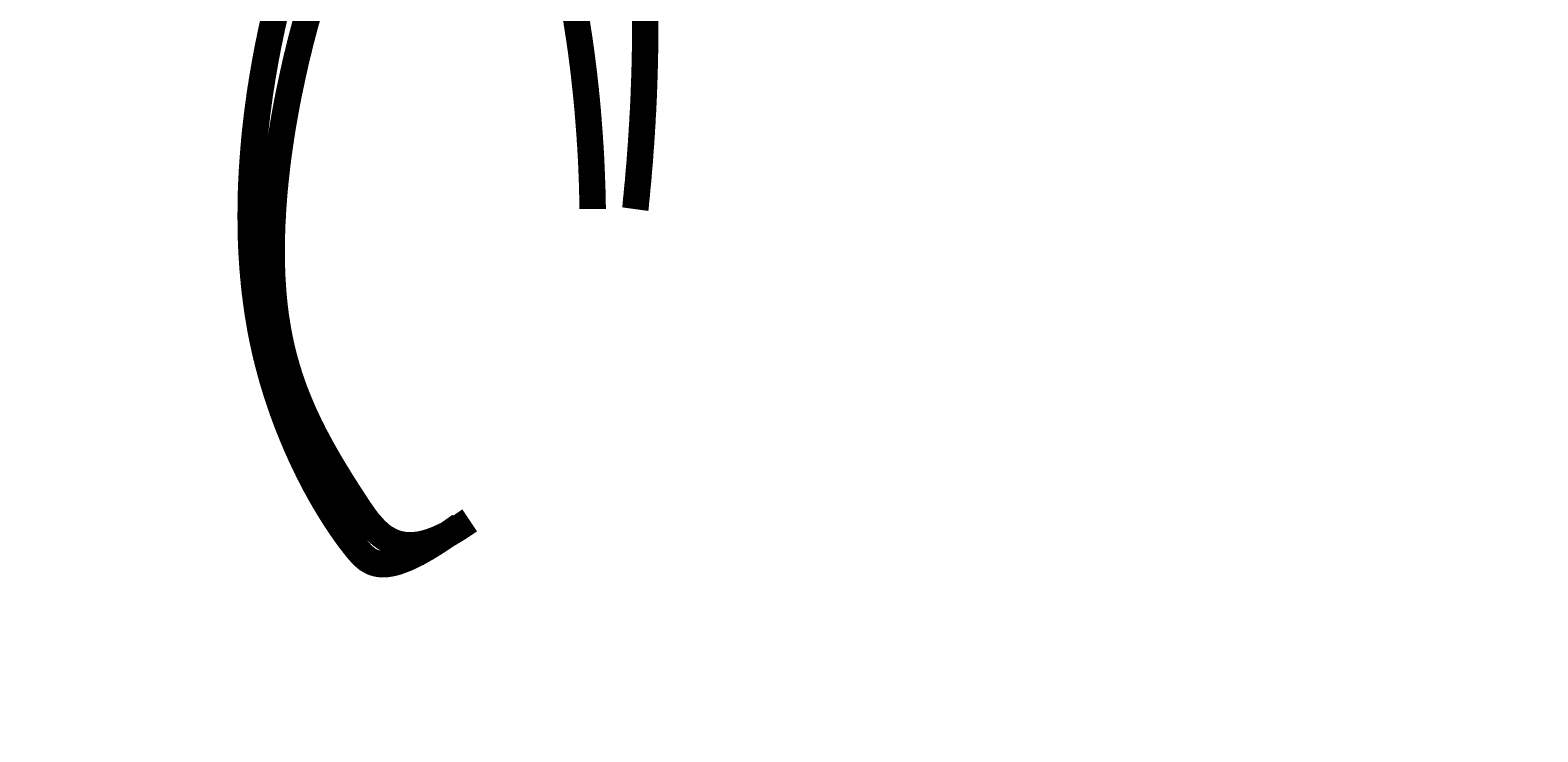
# Model space of a CAD drawing. Header units: inches. Extents: x 2832 to 8547, y -592 to 860.
# Drawn here: x 3585.7 to 3599.97, y 146 to 152.65 of the extents above; entities that cross this region are included whole.
import ezdxf
from ezdxf import colors
from ezdxf.entities.mleader import LeaderData, LeaderLine
from ezdxf.math import Vec2, Vec3

# ---------------------------------------------------------------- set-up
doc = ezdxf.new("R2010")
doc.units = ezdxf.units.IN
doc.header["$LTSCALE"] = 5
doc.header["$MEASUREMENT"] = 0
doc.layers.add('FORM', color=5, linetype='Continuous')
doc.layers.add('NOTES', color=5, linetype='Continuous')
doc.styles.add('Arial Narrow', font='ARIALN.TTF', dxfattribs={"height": 1.5})

# ---------------------------------------------------------------- blocks, each defined once
blk = doc.blocks.new('VBA_LIFTING_SLING_A')
at = {"const_width": 0.25}
for points in [[(-0.093, -0.052), (-0.101, -0.057), (-0.108, -0.062), (-0.115, -0.067), (-0.122, -0.072), (-0.129, -0.077), (-0.136, -0.082), (-0.142, -0.087), (-0.149, -0.092), (-0.156, -0.096), (-0.163, -0.101), (-0.169, -0.106), (-0.176, -0.11), (-0.183, -0.115), (-0.189, -0.12), (-0.196, -0.124), (-0.203, -0.129), (-0.209, -0.133), (-0.215, -0.137), (-0.222, -0.142), (-0.228, -0.146), (-0.235, -0.15), (-0.241, -0.155), (-0.247, -0.159), (-0.253, -0.163), (-0.26, -0.167), (-0.266, -0.171), (-0.272, -0.175), (-0.278, -0.179), (-0.284, -0.183), (-0.29, -0.187), (-0.296, -0.191), (-0.302, -0.195), (-0.308, -0.199), (-0.314, -0.202), (-0.32, -0.206), (-0.326, -0.21), (-0.331, -0.213), (-0.337, -0.217), (-0.343, -0.221), (-0.348, -0.224), (-0.354, -0.228), (-0.36, -0.231), (-0.365, -0.235), (-0.371, -0.238), (-0.376, -0.241), (-0.382, -0.245), (-0.387, -0.248), (-0.393, -0.251), (-0.398, -0.254), (-0.403, -0.258), (-0.409, -0.261), (-0.414, -0.264), (-0.419, -0.267), (-0.425, -0.27), (-0.43, -0.273), (-0.435, -0.276), (-0.44, -0.279), (-0.445, -0.282), (-0.45, -0.284), (-0.455, -0.287), (-0.46, -0.29), (-0.465, -0.293), (-0.47, -0.296), (-0.475, -0.298), (-0.48, -0.301), (-0.485, -0.303), (-0.49, -0.306), (-0.494, -0.309), (-0.499, -0.311), (-0.504, -0.314), (-0.508, -0.316), (-0.513, -0.318), (-0.518, -0.321), (-0.522, -0.323), (-0.527, -0.325), (-0.532, -0.328), (-0.536, -0.33), (-0.541, -0.332), (-0.545, -0.334), (-0.549, -0.336), (-0.558, -0.341), (-0.567, -0.345), (-0.575, -0.349), (-0.584, -0.352), (-0.592, -0.356), (-0.6, -0.36), (-0.609, -0.363), (-0.617, -0.366), (-0.625, -0.369), (-0.632, -0.372), (-0.64, -0.375), (-0.648, -0.378), (-0.655, -0.381), (-0.663, -0.383), (-0.67, -0.386), (-0.677, -0.388), (-0.684, -0.391), (-0.691, -0.393), (-0.698, -0.395), (-0.705, -0.397), (-0.712, -0.398), (-0.719, -0.4), (-0.725, -0.402), (-0.732, -0.403), (-0.738, -0.404), (-0.744, -0.406), (-0.751, -0.407), (-0.757, -0.408), (-0.763, -0.409), (-0.769, -0.41), (-0.775, -0.41), (-0.781, -0.411), (-0.786, -0.412), (-0.792, -0.412), (-0.798, -0.412), (-0.803, -0.413), (-0.809, -0.413), (-0.814, -0.413), (-0.819, -0.413), (-0.825, -0.413), (-0.83, -0.413), (-0.835, -0.412), (-0.84, -0.412), (-0.845, -0.411), (-0.85, -0.411), (-0.855, -0.41), (-0.86, -0.409), (-0.864, -0.409), (-0.869, -0.408), (-0.874, -0.407), (-0.878, -0.406), (-0.883, -0.405), (-0.887, -0.403), (-0.892, -0.402), (-0.896, -0.401), (-0.9, -0.399), (-0.905, -0.398), (-0.909, -0.396), (-0.913, -0.395), (-0.917, -0.393), (-0.921, -0.391), (-0.925, -0.389), (-0.929, -0.387), (-0.933, -0.385), (-0.937, -0.383), (-0.941, -0.381), (-0.944, -0.379), (-0.948, -0.377), (-0.952, -0.374), (-0.956, -0.372), (-0.959, -0.37), (-0.963, -0.367), (-0.967, -0.365), (-0.97, -0.362), (-0.974, -0.359), (-0.977, -0.357), (-0.981, -0.354), (-0.984, -0.351), (-0.987, -0.348), (-0.991, -0.345), (-0.994, -0.342), (-0.998, -0.339), (-1.001, -0.336), (-1.004, -0.333), (-1.007, -0.33), (-1.011, -0.327), (-1.014, -0.323), (-1.017, -0.32), (-1.024, -0.313), (-1.03, -0.307), (-1.036, -0.299), (-1.043, -0.292), (-1.049, -0.285), (-1.055, -0.278), (-1.062, -0.27), (-1.068, -0.262), (-1.074, -0.255), (-1.08, -0.247), (-1.087, -0.239), (-1.093, -0.231), (-1.099, -0.223), (-1.106, -0.214), (-1.112, -0.206), (-1.119, -0.198), (-1.125, -0.189), (-1.132, -0.181), (-1.138, -0.172), (-1.145, -0.163), (-1.151, -0.154), (-1.158, -0.145), (-1.164, -0.136), (-1.171, -0.127), (-1.177, -0.118), (-1.184, -0.109), (-1.191, -0.099), (-1.197, -0.09), (-1.204, -0.08), (-1.211, -0.071), (-1.217, -0.061), (-1.224, -0.051), (-1.231, -0.041), (-1.237, -0.031), (-1.244, -0.021), (-1.251, -0.011), (-1.257, -0.001), (-1.264, 0.009), (-1.271, 0.02), (-1.278, 0.03), (-1.284, 0.041), (-1.291, 0.051), (-1.298, 0.062), (-1.305, 0.073), (-1.312, 0.084), (-1.318, 0.095), (-1.325, 0.106), (-1.332, 0.117), (-1.339, 0.128), (-1.345, 0.139), (-1.352, 0.151), (-1.359, 0.162), (-1.366, 0.173), (-1.373, 0.185), (-1.379, 0.197), (-1.386, 0.208), (-1.393, 0.22), (-1.4, 0.232), (-1.407, 0.244), (-1.413, 0.256), (-1.42, 0.268), (-1.427, 0.28), (-1.434, 0.293), (-1.44, 0.305), (-1.447, 0.317), (-1.454, 0.33), (-1.461, 0.342), (-1.467, 0.355), (-1.474, 0.367), (-1.481, 0.38), (-1.487, 0.393), (-1.494, 0.406), (-1.501, 0.419), (-1.507, 0.432), (-1.514, 0.445), (-1.521, 0.458), (-1.527, 0.471), (-1.534, 0.485), (-1.54, 0.498), (-1.547, 0.511), (-1.553, 0.525), (-1.56, 0.539), (-1.566, 0.552), (-1.573, 0.566), (-1.579, 0.58), (-1.586, 0.593), (-1.592, 0.607), (-1.599, 0.621), (-1.605, 0.635), (-1.611, 0.649), (-1.618, 0.663), (-1.624, 0.678), (-1.63, 0.692), (-1.637, 0.706), (-1.643, 0.721), (-1.649, 0.735), (-1.655, 0.75), (-1.662, 0.764), (-1.668, 0.779), (-1.674, 0.794), (-1.68, 0.808), (-1.686, 0.823), (-1.692, 0.838), (-1.698, 0.853), (-1.704, 0.868), (-1.71, 0.883), (-1.716, 0.898), (-1.722, 0.913), (-1.728, 0.928), (-1.733, 0.944), (-1.739, 0.959), (-1.745, 0.974), (-1.751, 0.99), (-1.756, 1.005), (-1.762, 1.021), (-1.768, 1.036), (-1.773, 1.052), (-1.779, 1.068), (-1.784, 1.083), (-1.79, 1.099), (-1.795, 1.115), (-1.8, 1.131), (-1.806, 1.147), (-1.811, 1.163), (-1.816, 1.179), (-1.822, 1.195), (-1.827, 1.211), (-1.832, 1.228), (-1.837, 1.244), (-1.842, 1.26), (-1.847, 1.276), (-1.852, 1.293), (-1.857, 1.309), (-1.862, 1.326), (-1.867, 1.342), (-1.871, 1.359), (-1.876, 1.376), (-1.881, 1.392), (-1.885, 1.409), (-1.89, 1.426), (-1.894, 1.443), (-1.899, 1.459), (-1.903, 1.476), (-1.908, 1.493), (-1.912, 1.51), (-1.916, 1.527), (-1.92, 1.544), (-1.925, 1.561), (-1.929, 1.579), (-1.933, 1.596), (-1.937, 1.613), (-1.941, 1.63), (-1.944, 1.648), (-1.948, 1.665), (-1.952, 1.682), (-1.956, 1.7), (-1.959, 1.717), (-1.963, 1.735), (-1.966, 1.752), (-1.97, 1.77), (-1.973, 1.788), (-1.977, 1.805), (-1.98, 1.823), (-1.983, 1.841), (-1.986, 1.858), (-1.989, 1.876), (-1.992, 1.894), (-1.995, 1.912), (-1.998, 1.93), (-2.001, 1.948), (-2.004, 1.966), (-2.007, 1.984), (-2.009, 2.002), (-2.012, 2.02), (-2.014, 2.038), (-2.017, 2.056), (-2.019, 2.074), (-2.022, 2.093), (-2.024, 2.111), (-2.026, 2.129), (-2.029, 2.148), (-2.031, 2.166), (-2.033, 2.184), (-2.035, 2.203), (-2.037, 2.221), (-2.039, 2.24), (-2.041, 2.258), (-2.042, 2.277), (-2.044, 2.295), (-2.046, 2.314), (-2.047, 2.332), (-2.049, 2.351), (-2.051, 2.37), (-2.052, 2.388), (-2.053, 2.407), (-2.055, 2.426), (-2.056, 2.445), (-2.057, 2.464), (-2.059, 2.482), (-2.06, 2.501), (-2.061, 2.52), (-2.062, 2.539), (-2.063, 2.558), (-2.064, 2.577), (-2.064, 2.596), (-2.065, 2.615), (-2.066, 2.634), (-2.067, 2.653), (-2.067, 2.672), (-2.068, 2.691), (-2.068, 2.711), (-2.069, 2.73), (-2.069, 2.749), (-2.07, 2.768), (-2.07, 2.787), (-2.07, 2.807), (-2.07, 2.826), (-2.07, 2.845), (-2.071, 2.865), (-2.071, 2.884), (-2.071, 2.903), (-2.07, 2.923), (-2.07, 2.942), (-2.07, 2.961), (-2.07, 2.981), (-2.07, 3), (-2.069, 3.02), (-2.069, 3.039), (-2.068, 3.059), (-2.068, 3.078), (-2.067, 3.098), (-2.067, 3.118), (-2.066, 3.137), (-2.065, 3.157), (-2.065, 3.177), (-2.064, 3.196), (-2.063, 3.216), (-2.062, 3.236), (-2.061, 3.255), (-2.06, 3.275), (-2.059, 3.295), (-2.058, 3.314), (-2.057, 3.334), (-2.055, 3.354), (-2.054, 3.374), (-2.053, 3.394), (-2.051, 3.413), (-2.05, 3.433), (-2.048, 3.453), (-2.047, 3.473), (-2.045, 3.493), (-2.044, 3.513), (-2.042, 3.533), (-2.04, 3.553), (-2.038, 3.572), (-2.037, 3.592), (-2.035, 3.612), (-2.033, 3.632), (-2.031, 3.652), (-2.029, 3.672), (-2.027, 3.692), (-2.024, 3.712), (-2.022, 3.732), (-2.02, 3.752), (-2.018, 3.772), (-2.015, 3.792), (-2.013, 3.812), (-2.011, 3.833), (-2.008, 3.853), (-2.006, 3.873), (-2.003, 3.893), (-2, 3.913), (-1.998, 3.933), (-1.995, 3.953), (-1.992, 3.973), (-1.989, 3.993), (-1.987, 4.013), (-1.984, 4.034), (-1.981, 4.054), (-1.978, 4.074), (-1.975, 4.094), (-1.971, 4.114), (-1.968, 4.134), (-1.965, 4.154), (-1.962, 4.175), (-1.959, 4.195), (-1.955, 4.215), (-1.952, 4.235), (-1.948, 4.255), (-1.945, 4.275), (-1.941, 4.296), (-1.938, 4.316), (-1.934, 4.336), (-1.931, 4.356), (-1.927, 4.376), (-1.923, 4.397), (-1.919, 4.417), (-1.915, 4.437), (-1.912, 4.457), (-1.908, 4.477), (-1.904, 4.497), (-1.9, 4.518), (-1.895, 4.538), (-1.891, 4.558), (-1.887, 4.578), (-1.883, 4.598), (-1.879, 4.619), (-1.874, 4.639), (-1.87, 4.659), (-1.866, 4.679), (-1.861, 4.699), (-1.857, 4.719), (-1.852, 4.74), (-1.848, 4.76), (-1.843, 4.78)], [(0.003, 0.002), (-0.003, -0.002), (-0.01, -0.007), (-0.017, -0.012), (-0.023, -0.016), (-0.03, -0.021), (-0.036, -0.025), (-0.043, -0.03), (-0.049, -0.034), (-0.055, -0.038), (-0.062, -0.043), (-0.068, -0.047), (-0.074, -0.051), (-0.081, -0.055), (-0.087, -0.059), (-0.093, -0.063), (-0.099, -0.067), (-0.106, -0.071), (-0.112, -0.075), (-0.118, -0.079), (-0.124, -0.083), (-0.13, -0.086), (-0.136, -0.09), (-0.142, -0.094), (-0.148, -0.097), (-0.154, -0.101), (-0.16, -0.104), (-0.166, -0.107), (-0.172, -0.111), (-0.178, -0.114), (-0.184, -0.117), (-0.189, -0.121), (-0.195, -0.124), (-0.201, -0.127), (-0.207, -0.13), (-0.212, -0.133), (-0.218, -0.136), (-0.224, -0.139), (-0.229, -0.142), (-0.235, -0.144), (-0.24, -0.147), (-0.246, -0.15), (-0.251, -0.153), (-0.257, -0.155), (-0.262, -0.158), (-0.268, -0.16), (-0.273, -0.163), (-0.279, -0.165), (-0.284, -0.168), (-0.289, -0.17), (-0.295, -0.172), (-0.3, -0.175), (-0.305, -0.177), (-0.31, -0.179), (-0.316, -0.181), (-0.321, -0.183), (-0.326, -0.185), (-0.331, -0.187), (-0.336, -0.189), (-0.341, -0.191), (-0.347, -0.193), (-0.352, -0.195), (-0.357, -0.196), (-0.362, -0.198), (-0.367, -0.2), (-0.372, -0.202), (-0.376, -0.203), (-0.381, -0.205), (-0.386, -0.206), (-0.391, -0.208), (-0.396, -0.209), (-0.401, -0.211), (-0.406, -0.212), (-0.41, -0.213), (-0.415, -0.214), (-0.42, -0.216), (-0.424, -0.217), (-0.429, -0.218), (-0.434, -0.219), (-0.438, -0.22), (-0.443, -0.221), (-0.448, -0.222), (-0.452, -0.223), (-0.457, -0.224), (-0.461, -0.225), (-0.466, -0.226), (-0.47, -0.227), (-0.475, -0.227), (-0.479, -0.228), (-0.484, -0.229), (-0.488, -0.229), (-0.492, -0.23), (-0.497, -0.23), (-0.505, -0.232), (-0.514, -0.232), (-0.522, -0.233), (-0.531, -0.234), (-0.539, -0.234), (-0.547, -0.234), (-0.556, -0.235), (-0.564, -0.235), (-0.572, -0.234), (-0.58, -0.234), (-0.587, -0.234), (-0.595, -0.233), (-0.603, -0.233), (-0.611, -0.232), (-0.618, -0.231), (-0.626, -0.23), (-0.633, -0.229), (-0.64, -0.227), (-0.648, -0.226), (-0.655, -0.225), (-0.662, -0.223), (-0.669, -0.221), (-0.676, -0.219), (-0.683, -0.217), (-0.69, -0.215), (-0.697, -0.213), (-0.703, -0.211), (-0.71, -0.208), (-0.717, -0.206), (-0.723, -0.203), (-0.73, -0.2), (-0.736, -0.197), (-0.742, -0.195), (-0.749, -0.191), (-0.755, -0.188), (-0.761, -0.185), (-0.767, -0.182), (-0.773, -0.178), (-0.779, -0.175), (-0.785, -0.171), (-0.791, -0.168), (-0.797, -0.164), (-0.803, -0.16), (-0.809, -0.156), (-0.814, -0.152), (-0.82, -0.148), (-0.826, -0.144), (-0.831, -0.139), (-0.837, -0.135), (-0.842, -0.131), (-0.848, -0.126), (-0.853, -0.122), (-0.858, -0.117), (-0.864, -0.112), (-0.869, -0.107), (-0.874, -0.103), (-0.879, -0.098), (-0.884, -0.093), (-0.889, -0.088), (-0.894, -0.083), (-0.899, -0.078), (-0.904, -0.072), (-0.909, -0.067), (-0.914, -0.062), (-0.919, -0.057), (-0.924, -0.051), (-0.929, -0.046), (-0.933, -0.04), (-0.938, -0.035), (-0.943, -0.029), (-0.947, -0.024), (-0.952, -0.018), (-0.957, -0.012), (-0.961, -0.006), (-0.966, -0.001), (-0.97, 0.005), (-0.979, 0.017), (-0.988, 0.029), (-0.996, 0.04), (-1.005, 0.053), (-1.014, 0.065), (-1.022, 0.077), (-1.03, 0.089), (-1.039, 0.101), (-1.047, 0.114), (-1.055, 0.126), (-1.063, 0.138), (-1.079, 0.163), (-1.087, 0.175), (-1.095, 0.187), (-1.111, 0.212), (-1.127, 0.236), (-1.143, 0.26), (-1.158, 0.284), (-1.173, 0.309), (-1.189, 0.333), (-1.204, 0.356), (-1.219, 0.38), (-1.233, 0.404), (-1.248, 0.428), (-1.262, 0.451), (-1.277, 0.475), (-1.291, 0.498), (-1.305, 0.522), (-1.319, 0.545), (-1.333, 0.569), (-1.346, 0.592), (-1.36, 0.616), (-1.373, 0.639), (-1.386, 0.662), (-1.399, 0.685), (-1.412, 0.709), (-1.424, 0.732), (-1.437, 0.755), (-1.449, 0.779), (-1.462, 0.802), (-1.474, 0.825), (-1.485, 0.849), (-1.497, 0.872), (-1.509, 0.895), (-1.52, 0.919), (-1.531, 0.942), (-1.537, 0.954), (-1.542, 0.966), (-1.548, 0.977), (-1.553, 0.989), (-1.559, 1.001), (-1.564, 1.013), (-1.569, 1.025), (-1.575, 1.037), (-1.58, 1.048), (-1.585, 1.06), (-1.59, 1.072), (-1.595, 1.084), (-1.6, 1.096), (-1.605, 1.108), (-1.61, 1.12), (-1.615, 1.132), (-1.62, 1.144), (-1.625, 1.156), (-1.63, 1.168), (-1.635, 1.18), (-1.639, 1.192), (-1.644, 1.204), (-1.649, 1.216), (-1.653, 1.228), (-1.658, 1.24), (-1.662, 1.253), (-1.667, 1.265), (-1.671, 1.277), (-1.675, 1.289), (-1.68, 1.302), (-1.684, 1.314), (-1.688, 1.326), (-1.692, 1.339), (-1.696, 1.351), (-1.701, 1.363), (-1.705, 1.376), (-1.709, 1.388), (-1.712, 1.401), (-1.716, 1.414), (-1.72, 1.426), (-1.724, 1.439), (-1.728, 1.451), (-1.732, 1.464), (-1.735, 1.477), (-1.739, 1.49), (-1.742, 1.502), (-1.746, 1.515), (-1.749, 1.528), (-1.753, 1.541), (-1.756, 1.554), (-1.76, 1.567), (-1.763, 1.58), (-1.766, 1.593), (-1.769, 1.606), (-1.773, 1.619), (-1.776, 1.633), (-1.779, 1.646), (-1.782, 1.659), (-1.785, 1.672), (-1.788, 1.686), (-1.79, 1.699), (-1.793, 1.713), (-1.796, 1.726), (-1.799, 1.74), (-1.801, 1.753), (-1.804, 1.767), (-1.807, 1.781), (-1.809, 1.794), (-1.812, 1.808), (-1.814, 1.822), (-1.816, 1.836), (-1.819, 1.85), (-1.821, 1.864), (-1.823, 1.878), (-1.825, 1.892), (-1.828, 1.906), (-1.83, 1.92), (-1.832, 1.934), (-1.834, 1.949), (-1.836, 1.963), (-1.837, 1.978), (-1.839, 1.992), (-1.841, 2.007), (-1.843, 2.021), (-1.844, 2.036), (-1.846, 2.051), (-1.848, 2.065), (-1.849, 2.08), (-1.851, 2.095), (-1.852, 2.11), (-1.853, 2.125), (-1.855, 2.14), (-1.856, 2.155), (-1.857, 2.17), (-1.858, 2.185), (-1.859, 2.201), (-1.86, 2.216), (-1.861, 2.231), (-1.862, 2.247), (-1.863, 2.262), (-1.864, 2.278), (-1.865, 2.293), (-1.866, 2.309), (-1.866, 2.325), (-1.867, 2.34), (-1.868, 2.356), (-1.868, 2.372), (-1.869, 2.388), (-1.869, 2.404), (-1.87, 2.42), (-1.87, 2.436), (-1.87, 2.452), (-1.871, 2.468), (-1.871, 2.484), (-1.871, 2.501), (-1.871, 2.517), (-1.871, 2.533), (-1.871, 2.55), (-1.871, 2.566), (-1.871, 2.582), (-1.871, 2.599), (-1.871, 2.615), (-1.871, 2.632), (-1.87, 2.649), (-1.87, 2.665), (-1.87, 2.682), (-1.869, 2.699), (-1.869, 2.716), (-1.868, 2.732), (-1.868, 2.749), (-1.867, 2.766), (-1.866, 2.783), (-1.866, 2.8), (-1.865, 2.817), (-1.864, 2.834), (-1.863, 2.852), (-1.862, 2.869), (-1.862, 2.886), (-1.861, 2.903), (-1.86, 2.92), (-1.858, 2.938), (-1.857, 2.955), (-1.856, 2.973), (-1.855, 2.99), (-1.854, 3.007), (-1.852, 3.025), (-1.851, 3.042), (-1.85, 3.06), (-1.848, 3.078), (-1.847, 3.095), (-1.845, 3.113), (-1.844, 3.131), (-1.842, 3.148), (-1.84, 3.166), (-1.838, 3.184), (-1.837, 3.202), (-1.835, 3.22), (-1.833, 3.238), (-1.831, 3.255), (-1.829, 3.273), (-1.827, 3.291), (-1.825, 3.309), (-1.823, 3.327), (-1.821, 3.346), (-1.819, 3.364), (-1.817, 3.382), (-1.814, 3.4), (-1.812, 3.418), (-1.81, 3.436), (-1.807, 3.455), (-1.805, 3.473), (-1.802, 3.491), (-1.8, 3.509), (-1.797, 3.528), (-1.794, 3.546), (-1.792, 3.564), (-1.789, 3.583), (-1.786, 3.601), (-1.784, 3.62), (-1.781, 3.638), (-1.778, 3.657), (-1.775, 3.675), (-1.772, 3.694), (-1.769, 3.712), (-1.766, 3.731), (-1.763, 3.75), (-1.76, 3.768), (-1.756, 3.787), (-1.753, 3.806), (-1.75, 3.824), (-1.746, 3.843), (-1.743, 3.862), (-1.74, 3.88), (-1.736, 3.899), (-1.733, 3.918), (-1.729, 3.937), (-1.726, 3.956), (-1.722, 3.974), (-1.718, 3.993), (-1.715, 4.012), (-1.711, 4.031), (-1.707, 4.05), (-1.703, 4.069), (-1.699, 4.088), (-1.695, 4.107), (-1.691, 4.125), (-1.687, 4.144), (-1.683, 4.163), (-1.679, 4.182), (-1.675, 4.201), (-1.671, 4.22), (-1.667, 4.239), (-1.658, 4.277), (-1.65, 4.315), (-1.641, 4.354), (-1.632, 4.392), (-1.622, 4.43), (-1.613, 4.468), (-1.604, 4.506), (-1.594, 4.545), (-1.584, 4.583), (-1.574, 4.621), (-1.564, 4.659), (-1.554, 4.698), (-1.543, 4.736), (-1.532, 4.774)], [(1.168, 2.948), (1.168, 2.976), (1.167, 3.004), (1.167, 3.032), (1.166, 3.06), (1.165, 3.088), (1.165, 3.116), (1.164, 3.143), (1.163, 3.171), (1.162, 3.198), (1.161, 3.225), (1.16, 3.253), (1.159, 3.28), (1.158, 3.307), (1.157, 3.334), (1.156, 3.361), (1.154, 3.388), (1.153, 3.414), (1.152, 3.441), (1.15, 3.467), (1.149, 3.494), (1.147, 3.52), (1.146, 3.547), (1.144, 3.573), (1.142, 3.599), (1.141, 3.625), (1.139, 3.651), (1.137, 3.677), (1.135, 3.702), (1.133, 3.728), (1.131, 3.754), (1.129, 3.779), (1.127, 3.805), (1.125, 3.83), (1.123, 3.855), (1.121, 3.88), (1.119, 3.905), (1.116, 3.93), (1.114, 3.955), (1.112, 3.98), (1.109, 4.005), (1.107, 4.029), (1.104, 4.054), (1.102, 4.078), (1.099, 4.103), (1.096, 4.127), (1.094, 4.151), (1.091, 4.175), (1.088, 4.2), (1.086, 4.224), (1.083, 4.247), (1.08, 4.271), (1.077, 4.295), (1.074, 4.319), (1.071, 4.342), (1.068, 4.366), (1.065, 4.389), (1.062, 4.412), (1.059, 4.436), (1.056, 4.459), (1.052, 4.482), (1.049, 4.505), (1.046, 4.528), (1.043, 4.55), (1.039, 4.573), (1.036, 4.596), (1.032, 4.618), (1.029, 4.641), (1.025, 4.663), (1.022, 4.686), (1.018, 4.708), (1.015, 4.73), (1.011, 4.752), (1.008, 4.774)], [(1.666, 4.779), (1.666, 4.759), (1.666, 4.74), (1.666, 4.72), (1.666, 4.7), (1.666, 4.681), (1.666, 4.661), (1.666, 4.641), (1.666, 4.622), (1.666, 4.602), (1.665, 4.582), (1.665, 4.562), (1.665, 4.542), (1.665, 4.522), (1.665, 4.502), (1.664, 4.482), (1.664, 4.462), (1.664, 4.442), (1.663, 4.422), (1.663, 4.401), (1.662, 4.381), (1.662, 4.361), (1.662, 4.341), (1.661, 4.32), (1.661, 4.3), (1.66, 4.28), (1.659, 4.259), (1.659, 4.239), (1.658, 4.218), (1.658, 4.198), (1.657, 4.177), (1.656, 4.156), (1.656, 4.136), (1.655, 4.115), (1.654, 4.094), (1.653, 4.074), (1.652, 4.053), (1.652, 4.032), (1.651, 4.011), (1.65, 3.99), (1.649, 3.969), (1.648, 3.948), (1.647, 3.927), (1.646, 3.906), (1.645, 3.885), (1.644, 3.864), (1.643, 3.843), (1.641, 3.822), (1.64, 3.801), (1.639, 3.78), (1.638, 3.758), (1.637, 3.737), (1.635, 3.716), (1.634, 3.694), (1.633, 3.673), (1.631, 3.651), (1.63, 3.63), (1.628, 3.608), (1.627, 3.587), (1.626, 3.565), (1.624, 3.544), (1.622, 3.522), (1.621, 3.5), (1.619, 3.479), (1.618, 3.457), (1.616, 3.435), (1.614, 3.413), (1.613, 3.392), (1.611, 3.37), (1.609, 3.348), (1.607, 3.326), (1.605, 3.304), (1.603, 3.282), (1.601, 3.26), (1.6, 3.238), (1.598, 3.216), (1.596, 3.194), (1.593, 3.171), (1.591, 3.149), (1.589, 3.127), (1.587, 3.105), (1.585, 3.082), (1.583, 3.06), (1.58, 3.038), (1.578, 3.015), (1.576, 2.993), (1.574, 2.97), (1.571, 2.948)]]:
    blk.add_lwpolyline(points, dxfattribs=at)
blk = doc.blocks.new('VBA_PLAN_NOTES2')
at = {"layer": 'NOTES'}
ml = blk.add_multileader_mtext('Standard', dxfattribs=at)
ml.set_content('PINNED ANGLE\\P(TURNED DOWN)', color=5, style='Arial Narrow')
ml.set_leader_properties(color=4)
ml.build(insert=Vec2(0, 0))
ml.multileader.update_dxf_attribs({"text_left_attachment_type": 2, "text_right_attachment_type": 2, "dogleg_length": 0.0625, "arrow_head_size": 1.5, "scale": 12})
ctx = ml.context
ctx.base_point, ctx.scale, ctx.char_height, ctx.arrow_head_size, ctx.landing_gap_size, ctx.plane_origin = Vec3(11.892, 79.526, 0.001), 12, 1.5, 1.5, 0.75, Vec3(6.249, 82.055, 0.001)
ctx.left_attachment, ctx.right_attachment = 2, 2
notes = []
notes.append((ctx, [(0, (1, 1, 0), (11.142, 79.526, 0.001), (1, 0), 0.75, [(0, [(6.249, 82.055, 0.001)], 0, [])])]))
ctx.mtext.insert, ctx.mtext.width, ctx.mtext.flow_direction = Vec3(12.642, 81.773, 0.001), 17.01689, 5
for ctx, leaders in notes:
    for number, flags, end, landing, length, lines in leaders:
        leader = LeaderData()
        leader.index, (leader.has_last_leader_line, leader.has_dogleg_vector, leader.attachment_direction) = number, flags
        leader.last_leader_point, leader.dogleg_vector, leader.dogleg_length = Vec3(end), Vec3(landing), length
        for number, points, colour, breaks in lines:
            line = LeaderLine()
            line.index, line.vertices, line.color, line.breaks = number, Vec3.list(points), colors.encode_raw_color(colour), breaks
            leader.lines.append(line)
        ctx.leaders.append(leader)

msp = doc.modelspace()

# ---------------------------------------------------------------- block references
at = {"layer": 'FORM'}
for name, p in [('VBA_LIFTING_SLING_A', (3589.85429, 148.00511)), ('VBA_PLAN_NOTES2', (3503.4051, 68.70547))]:
    msp.add_blockref(name, p, dxfattribs=at)

doc.saveas('drawing.dxf')
